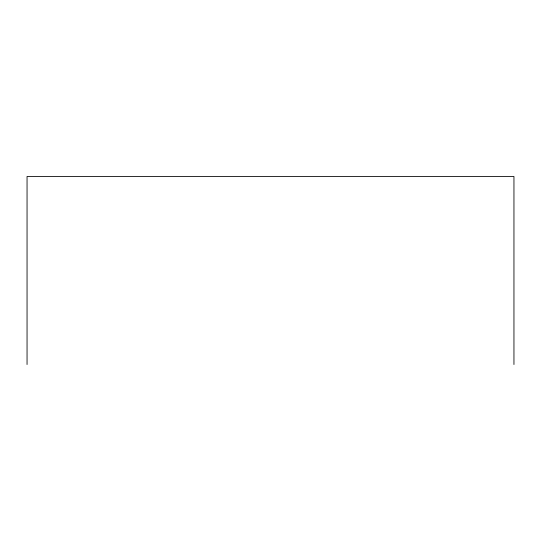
<?xml version="1.0" encoding="UTF-8"?>
<svg xmlns="http://www.w3.org/2000/svg" width="541" height="541" viewBox="0 0 541 541"><rect width="100%" height="100%" fill="white"/><g stroke="black" fill="none" stroke-linecap="round" stroke-linejoin="round"><path stroke-width="0.81" d="M513.95 364.512L513.95 176.488L27.05 176.488L27.05 364.512"/></g></svg>
